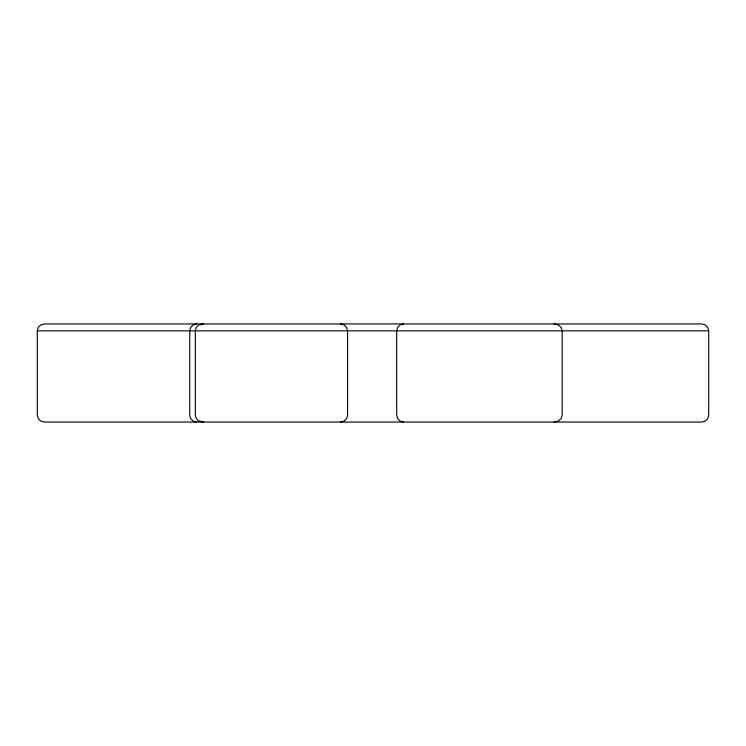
<?xml version="1.0" encoding="UTF-8"?>
<svg xmlns="http://www.w3.org/2000/svg" width="746" height="746" viewBox="0 0 746 746"><rect width="100%" height="100%" fill="white"/><g stroke="black" fill="none" stroke-linecap="round" stroke-linejoin="round"><path stroke-width="1.12" d="M37.3 330.832L38.251 327.391L40.843 324.874L44.387 323.95L701.772 323.95L705.231 324.874L707.768 327.391L708.7 330.832L708.7 415.168L707.768 418.609L705.231 421.126L701.772 422.05L44.387 422.05L40.843 421.126L38.251 418.609L37.3 415.168L37.3 330.832L708.7 330.832M200.161 324.874L203.611 323.95M196.674 323.95L193.214 324.874L190.687 327.391L189.754 330.832L189.754 415.168L190.687 418.609L193.214 421.126L196.674 422.05M403.633 323.95L400.164 324.874L397.618 327.391L396.695 330.832L396.695 415.168L397.618 418.609L400.164 421.126L403.633 422.05M340.484 422.05L344.027 421.126L346.62 418.609L347.571 415.168L347.571 330.832L346.62 327.391L344.027 324.874L340.484 323.95M202.464 323.95L198.893 324.874L196.291 327.391L195.331 330.832L195.331 415.168L196.291 418.609L198.893 421.126L202.464 422.05M554.129 422.05L558.157 421.126L561.113 418.609L562.195 415.168L562.195 330.832L561.113 327.391L558.157 324.874L554.129 323.95M200.161 421.126L203.611 422.05"/></g></svg>
